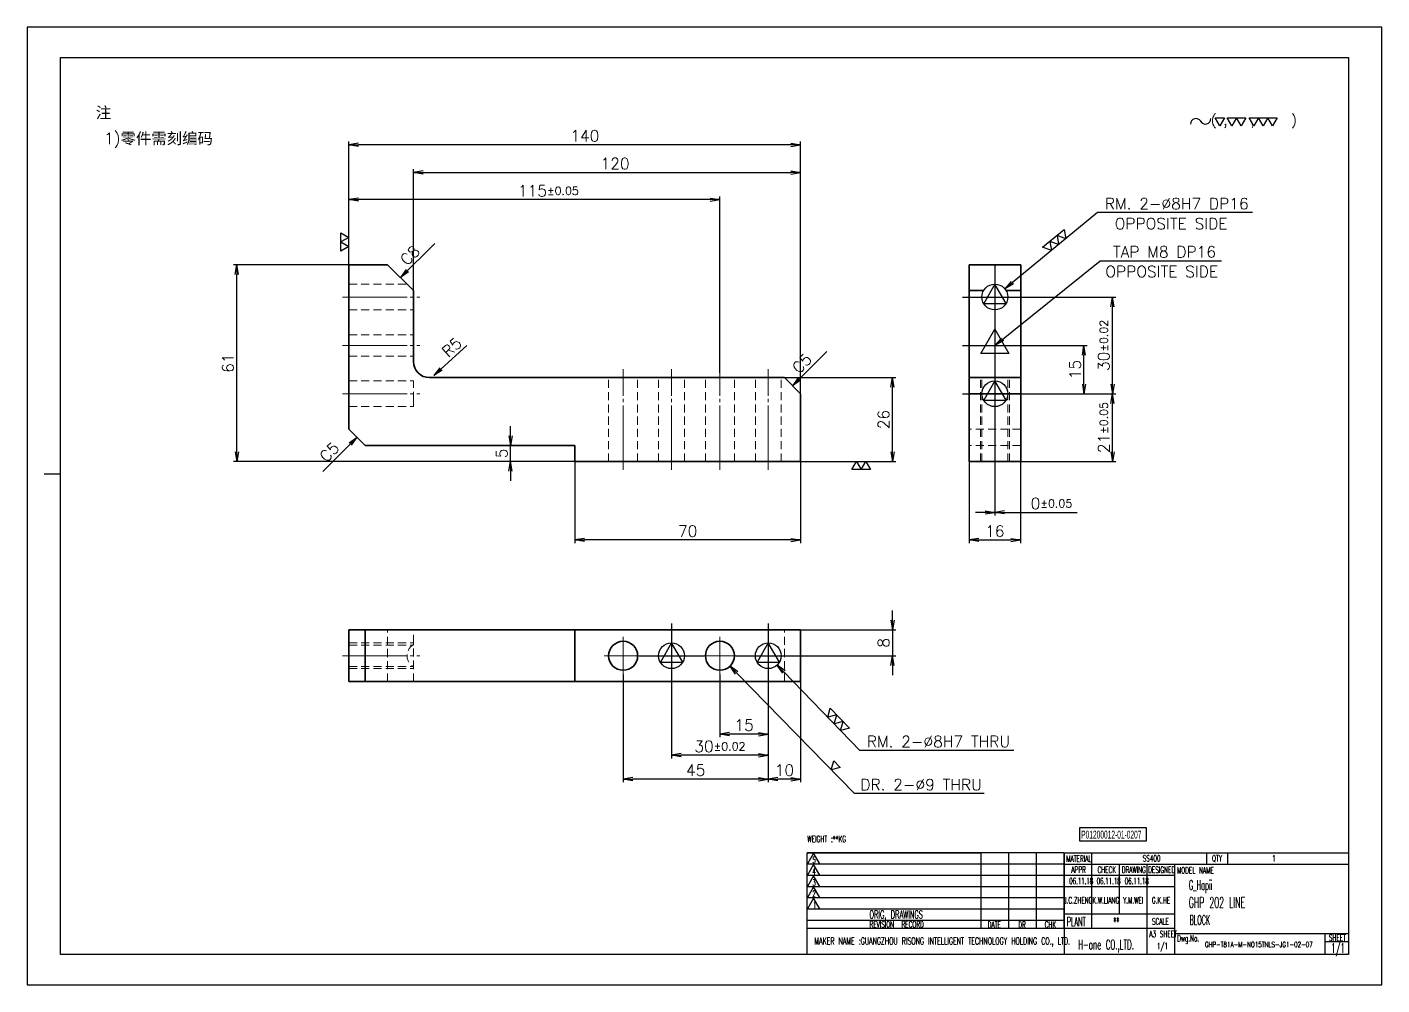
# Model space of a CAD drawing. Header units: millimetres. Extents: x 5606 to 13175, y -3239 to -2051.
# Drawn here: x 9749.1 to 10169.1, y -3239.2 to -2942.2 of the extents above; entities that cross this region are included whole.
import ezdxf
from ezdxf.enums import TextEntityAlignment as Align

# ---------------------------------------------------------------- set-up
doc = ezdxf.new("R2010")
doc.units = ezdxf.units.MM
doc.linetypes.add('CENTER-HOKUTO', pattern=[23, 20, -1, 1, -1])
doc.linetypes.add('HIDDEN-HOKUTO', pattern=[3.8, 2.5, -1.3])
doc.layers.add('AM_7', color=2, linetype='CENTER-HOKUTO', lineweight=30)
doc.layers.add('AM_HID', color=1, linetype='HIDDEN-HOKUTO', lineweight=25)
doc.layers.add('title_frame', color=7, linetype='Continuous')
doc.layers.add('word_dim', color=253, linetype='Continuous')
doc.styles.add('MX_NOTE_STANDARD', font='txt.shx', dxfattribs={"bigfont": 'bigfont.shx'})
doc.styles.get("Standard").update_dxf_attribs({"font": 'romans.shx', "bigfont": 'bigfont.shx'})
doc.dimstyles.new('RS1-1', dxfattribs={"dimtxt": 3.5, "dimasz": 3, "dimexe": 1, "dimexo": 0, "dimgap": 1, "dimtad": 3, "dimdsep": 46, "dimtxsty": 'Standard', "dimblk1": 'OPEN', "dimblk2": 'OPEN', "dimsah": 1, "dimcen": 0, "dimclrd": 256, "dimclre": 256, "dimclrt": 3, "dimazin": 2, "dimtfac": 1, "dimtmove": 0, "dimatfit": 3, "dimldrblk": 'OPEN', "dimfxl": 0, "dimtolj": 1, "dimtzin": 0, "dimarcsym": 0})

# ---------------------------------------------------------------- blocks, each defined once
blk = doc.blocks.new('A$C404331B6')
at = {"layer": 'title_frame'}
for p, q in [((0, -31.5), (0, 0)), ((0, 0), (53.9, 0)), ((79.62, 0), (0, 0)), ((53.9, -23.5), (53.9, 0)), ((62.48, -23.5), (62.48, 0)), ((62.48, -23.5), (62.48, 0)), ((71.05, -23.5), (71.05, 0)), ((71.05, -23.5), (71.05, 0)), ((79.62, 0), (79.62, -31.5)), ((79.62, 0), (167.83, 0)), ((88.2, -23.5), (88.2, 0)), ((123.73, 0), (123.73, -3.5)), ((130.3, 0), (130.3, -3.5)), ((53.9, -3.5), (0, -3.5)), ((79.62, -3.5), (0, -3.5)), ((1.98, -0.12), (0.1, -3.45)), ((0.1, -3.45), (3.86, -3.45)), ((1.98, -3.6), (0.1, -6.92)), ((3.86, -3.45), (1.98, -0.12)), ((3.86, -6.92), (1.98, -3.6)), ((79.62, -3.5), (167.83, -3.5)), ((96.78, -18.9), (96.78, -3.5)), ((105.35, -31.5), (105.35, -3.5)), ((113.92, -31.5), (113.92, -3.5)), ((53.9, -7), (0, -7)), ((79.62, -7), (0, -7)), ((0.1, -6.92), (3.86, -6.92)), ((1.98, -7.13), (0.1, -10.45)), ((3.86, -10.45), (1.98, -7.13)), ((113.92, -7), (79.62, -7)), ((53.9, -10.5), (0, -10.5)), ((79.62, -10.5), (0, -10.5)), ((0.1, -10.45), (3.86, -10.45)), ((1.98, -10.54), (0.1, -13.87)), ((3.86, -13.87), (1.98, -10.54)), ((113.92, -10.5), (79.62, -10.5)), ((53.9, -14), (0, -14)), ((79.62, -14), (0, -14)), ((0.1, -13.87), (3.86, -13.87)), ((1.98, -14.07), (0.1, -17.4)), ((3.86, -17.4), (1.98, -14.07)), ((53.9, -17.5), (0, -17.5)), ((79.62, -17.5), (0, -17.5)), ((53.9, -21), (0, -21)), ((79.62, -21), (0, -21)), ((0.1, -17.4), (3.86, -17.4)), ((79.62, -18.9), (113.92, -18.9)), ((79.62, -23.5), (0, -23.5)), ((113.92, -23.5), (79.62, -23.5)), ((113.92, -25), (167.83, -25)), ((160.48, -25), (160.48, -31.5)), ((160.48, -27.5), (167.83, -27.5)), ((167.83, -31.5), (0, -31.5))]:
    blk.add_line(p, q, dxfattribs=at)
at = {"layer": 'title_frame', "color": 3, "style": 'MX_NOTE_STANDARD', "width": 0.5341}
for s, height, p in [('5', 1.92, (1.59, -3.22)), ('MATERIAL', 1.973, (80.3, -2.79)), ('QTY', 1.973, (125.5, -2.7)), ('4', 1.92, (1.59, -6.7)), ('3', 1.92, (1.59, -10.23)), ('APPR', 1.973, (81.89, -6.26)), ('CHECK', 1.973, (89.99, -6.26)), ('DRAWING', 1.973, (97.51, -6.26)), ('DESIGNED', 1.973, (105.7, -6.26)), ('MODEL NAME', 1.973, (114.63, -6.41)), ('2', 1.92, (1.59, -13.64)), ('1', 1.92, (1.78, -17.17)), ('ORIG, DRAWINGS', 2.4112, (19.27, -20.34)), ('PLANT', 2.74, (80.46, -22.73)), ('SCALE', 1.973, (106.88, -22.28)), ('REVISION  RECORD', 1.9728, (19.32, -23.18)), ('DATE', 1.973, (55.94, -23.26)), ('DR', 1.973, (65.43, -23.27)), ('CHK', 1.973, (73.61, -23.23)), ('MAKER NAME :GUANGZHOU RISONG INTELLIGENT TECHNOLOGY HOLDING CO., LTD.', 2.16, (2.22, -28.43)), ('Dwg.No.', 1.973, (114.71, -27.52)), ('SHEET', 1.973, (161.71, -27.29))]:
    blk.add_text(s, height=height, dxfattribs=at).set_placement(p)
blk = doc.blocks.new('shiage0')
at = {"layer": 'word_dim', "color": 3, "linetype": 'Continuous'}
for centre, start, end in [((1.69, 0), 30, 180), ((4.61, 1.69), 210, 0)]:
    blk.add_arc(centre, 1.69, start, end, dxfattribs=at)
blk = doc.blocks.new('10')
at = {"layer": 'title_frame', "color": 3, "linetype": 'Continuous'}
for points in [[(9.63, 2.65), (8.18, 5.15), (11.07, 5.15)], [(13.31, 2.65), (11.86, 5.15), (17.64, 5.15), (16.2, 2.65), (14.75, 5.15)], [(20.17, 2.65), (18.73, 5.15), (27.4, 5.15), (25.95, 2.65), (24.51, 5.15), (23.06, 2.65), (21.62, 5.15)]]:
    blk.add_lwpolyline(points, close=True, dxfattribs=at)
blk.add_blockref('shiage0', (0.52, 3.24), dxfattribs=at)
blk.add_text('( ,   ,     )', height=3, dxfattribs=at).set_placement((6.84, 2.97))
blk = doc.blocks.new('_Open')
at = {"color": 0, "lineweight": -2}
for p, q in [((-1, 0.17), (0, 0)), ((-1, -0.17), (0, 0)), ((0, 0), (-1, 0))]:
    blk.add_line(p, q, dxfattribs=at)
blk = doc.blocks.new('*D151')
at = {"layer": 'DEFPOINTS', "color": 0, "linetype": 'Continuous', "ltscale": 2}
for p in [(9983.91, -3050.89), (10017.42, -3050.89), (9988.91, -3076.89)]:
    blk.add_point(p, dxfattribs=at)
at = {"layer": 'word_dim', "linetype": 'Continuous', "lineweight": -2, "ltscale": 2}
for p, q in [((9983.91, -3050.89), (10018.42, -3050.89)), ((10017.42, -3073.89), (10017.42, -3053.89)), ((9988.91, -3076.89), (10018.42, -3076.89))]:
    blk.add_line(p, q, dxfattribs=at)
at = {"layer": 'word_dim', "linetype": 'Continuous', "lineweight": -2, "ltscale": 2, "xscale": 3, "yscale": 3, "zscale": 3}
for p, rotation in [((10017.42, -3050.89), 90), ((10017.42, -3076.89), 270)]:
    blk.add_blockref('_Open', p, dxfattribs=dict(at, rotation=rotation))
at = {"layer": 'word_dim', "color": 3, "linetype": 'Continuous', "ltscale": 2, "insert": (10014.67, -3063.89), "char_height": 3.5, "attachment_point": 5, "rotation": 90}
blk.add_mtext('\\A1;26', dxfattribs=at)
blk = doc.blocks.new('*D152')
at = {"layer": 'DEFPOINTS', "color": 0, "linetype": 'Continuous', "ltscale": 2}
for p in [(9918.91, -3076.89), (9988.91, -3076.89), (9918.91, -3101.23)]:
    blk.add_point(p, dxfattribs=at)
at = {"layer": 'word_dim', "linetype": 'Continuous', "lineweight": -2, "ltscale": 2}
for p, q in [((9918.91, -3076.89), (9918.91, -3102.23)), ((9988.91, -3076.89), (9988.91, -3102.23)), ((9985.91, -3101.23), (9921.91, -3101.23))]:
    blk.add_line(p, q, dxfattribs=at)
at = {"layer": 'word_dim', "linetype": 'Continuous', "lineweight": -2, "ltscale": 2, "xscale": 3, "yscale": 3, "zscale": 3, "rotation": 180}
blk.add_blockref('_Open', (9918.91, -3101.23), dxfattribs=at)
at = {"layer": 'word_dim', "linetype": 'Continuous', "lineweight": -2, "ltscale": 2, "xscale": 3, "yscale": 3, "zscale": 3}
blk.add_blockref('_Open', (9988.91, -3101.23), dxfattribs=at)
at = {"layer": 'word_dim', "color": 3, "linetype": 'Continuous', "ltscale": 2, "insert": (9953.91, -3098.48), "char_height": 3.5, "attachment_point": 5}
blk.add_mtext('\\A1;70', dxfattribs=at)
blk = doc.blocks.new('*D153')
at = {"layer": 'DEFPOINTS', "color": 0, "linetype": 'Continuous', "ltscale": 2}
for p in [(9848.91, -2978.67), (9848.91, -3015.89), (9988.91, -3055.89)]:
    blk.add_point(p, dxfattribs=at)
at = {"layer": 'word_dim', "linetype": 'Continuous', "lineweight": -2, "ltscale": 2}
for p, q in [((9848.91, -3015.89), (9848.91, -2977.67)), ((9988.91, -3055.89), (9988.91, -2977.67)), ((9985.91, -2978.67), (9851.91, -2978.67))]:
    blk.add_line(p, q, dxfattribs=at)
at = {"layer": 'word_dim', "linetype": 'Continuous', "lineweight": -2, "ltscale": 2, "xscale": 3, "yscale": 3, "zscale": 3, "rotation": 180}
blk.add_blockref('_Open', (9848.91, -2978.67), dxfattribs=at)
at = {"layer": 'word_dim', "linetype": 'Continuous', "lineweight": -2, "ltscale": 2, "xscale": 3, "yscale": 3, "zscale": 3}
blk.add_blockref('_Open', (9988.91, -2978.67), dxfattribs=at)
at = {"layer": 'word_dim', "color": 3, "linetype": 'Continuous', "ltscale": 2, "insert": (9922.05, -2975.92), "char_height": 3.5, "attachment_point": 5}
blk.add_mtext('\\A1;140', dxfattribs=at)
blk = doc.blocks.new('*D154')
at = {"layer": 'DEFPOINTS', "color": 0, "linetype": 'Continuous', "ltscale": 2}
for p in [(9988.91, -2987.28), (9868.91, -3023.89), (9988.91, -3055.89)]:
    blk.add_point(p, dxfattribs=at)
at = {"layer": 'word_dim', "linetype": 'Continuous', "lineweight": -2, "ltscale": 2}
for p, q in [((9868.91, -3023.89), (9868.91, -2986.28)), ((9871.91, -2987.28), (9985.91, -2987.28)), ((9988.91, -3055.89), (9988.91, -2986.28))]:
    blk.add_line(p, q, dxfattribs=at)
at = {"layer": 'word_dim', "linetype": 'Continuous', "lineweight": -2, "ltscale": 2, "xscale": 3, "yscale": 3, "zscale": 3, "rotation": 180}
blk.add_blockref('_Open', (9868.91, -2987.28), dxfattribs=at)
at = {"layer": 'word_dim', "linetype": 'Continuous', "lineweight": -2, "ltscale": 2, "xscale": 3, "yscale": 3, "zscale": 3}
blk.add_blockref('_Open', (9988.91, -2987.28), dxfattribs=at)
at = {"layer": 'word_dim', "color": 3, "linetype": 'Continuous', "ltscale": 2, "insert": (9931.41, -2984.53), "char_height": 3.5, "attachment_point": 5}
blk.add_mtext('\\A1;120', dxfattribs=at)
blk = doc.blocks.new('*D155')
at = {"layer": 'DEFPOINTS', "color": 0, "linetype": 'Continuous', "ltscale": 2}
for p in [(9878.91, -3046.89), (9875.21, -3050.25)]:
    blk.add_point(p, dxfattribs=at)
at = {"layer": 'word_dim', "linetype": 'Continuous', "lineweight": -2, "ltscale": 2}
blk.add_line((9885.5, -3040.93), (9877.43, -3048.23), dxfattribs=at)
at = {"layer": 'word_dim', "linetype": 'Continuous', "lineweight": -2, "ltscale": 2, "xscale": 3, "yscale": 3, "zscale": 3, "rotation": 222.1632521330685}
blk.add_blockref('_Open', (9875.21, -3050.25), dxfattribs=at)
at = {"layer": 'word_dim', "color": 3, "linetype": 'Continuous', "ltscale": 2, "insert": (9880.81, -3041.46), "char_height": 3.5, "attachment_point": 5, "rotation": 42.1633}
blk.add_mtext('\\A1;R5', dxfattribs=at)
blk = doc.blocks.new('*D135')
at = {"layer": 'DEFPOINTS', "color": 0, "linetype": 'Continuous', "ltscale": 2}
for p in [(9814.16, -3015.89), (9848.91, -3015.89), (9918.91, -3076.89)]:
    blk.add_point(p, dxfattribs=at)
at = {"layer": 'word_dim', "linetype": 'Continuous', "lineweight": -2, "ltscale": 2}
for p, q in [((9848.91, -3015.89), (9813.16, -3015.89)), ((9814.16, -3073.89), (9814.16, -3018.89)), ((9918.91, -3076.89), (9813.16, -3076.89))]:
    blk.add_line(p, q, dxfattribs=at)
at = {"layer": 'word_dim', "linetype": 'Continuous', "lineweight": -2, "ltscale": 2, "xscale": 3, "yscale": 3, "zscale": 3}
for p, rotation in [((9814.16, -3015.89), 90), ((9814.16, -3076.89), 270)]:
    blk.add_blockref('_Open', p, dxfattribs=dict(at, rotation=rotation))
at = {"layer": 'word_dim', "color": 3, "linetype": 'Continuous', "ltscale": 2, "insert": (9811.41, -3046.39), "char_height": 3.5, "attachment_point": 5, "rotation": 90}
blk.add_mtext('\\A1;61', dxfattribs=at)
blk = doc.blocks.new('*D136')
at = {"layer": 'DEFPOINTS', "color": 0, "linetype": 'Continuous', "ltscale": 2}
for p in [(9899.02, -3071.89), (9918.91, -3071.89), (9918.91, -3076.89)]:
    blk.add_point(p, dxfattribs=at)
at = {"layer": 'word_dim', "linetype": 'Continuous', "lineweight": -2, "ltscale": 2}
for p, q in [((9899.02, -3068.89), (9899.02, -3065.89)), ((9918.91, -3071.89), (9898.02, -3071.89)), ((9899.02, -3076.89), (9899.02, -3071.89)), ((9918.91, -3076.89), (9898.02, -3076.89)), ((9899.02, -3079.89), (9899.02, -3082.89))]:
    blk.add_line(p, q, dxfattribs=at)
at = {"layer": 'word_dim', "linetype": 'Continuous', "lineweight": -2, "ltscale": 2, "xscale": 3, "yscale": 3, "zscale": 3}
for p, rotation in [((9899.02, -3071.89), 270), ((9899.02, -3076.89), 90)]:
    blk.add_blockref('_Open', p, dxfattribs=dict(at, rotation=rotation))
at = {"layer": 'word_dim', "color": 3, "linetype": 'Continuous', "ltscale": 2, "insert": (9896.27, -3074.39), "char_height": 3.5, "attachment_point": 5, "rotation": 90}
blk.add_mtext('\\A1;5', dxfattribs=at)
blk = doc.blocks.new('*D137')
at = {"layer": 'DEFPOINTS', "color": 0, "linetype": 'Continuous', "ltscale": 2}
for p in [(10041.15, -3076.89), (10057.15, -3076.89), (10057.15, -3101.23)]:
    blk.add_point(p, dxfattribs=at)
at = {"layer": 'word_dim', "linetype": 'Continuous', "lineweight": -2, "ltscale": 2}
for p, q in [((10041.15, -3076.89), (10041.15, -3102.23)), ((10057.15, -3076.89), (10057.15, -3102.23)), ((10044.15, -3101.23), (10054.15, -3101.23))]:
    blk.add_line(p, q, dxfattribs=at)
at = {"layer": 'word_dim', "linetype": 'Continuous', "lineweight": -2, "ltscale": 2, "xscale": 3, "yscale": 3, "zscale": 3, "rotation": 180}
blk.add_blockref('_Open', (10041.15, -3101.23), dxfattribs=at)
at = {"layer": 'word_dim', "linetype": 'Continuous', "lineweight": -2, "ltscale": 2, "xscale": 3, "yscale": 3, "zscale": 3}
blk.add_blockref('_Open', (10057.15, -3101.23), dxfattribs=at)
at = {"layer": 'word_dim', "color": 3, "linetype": 'Continuous', "ltscale": 2, "insert": (10049.15, -3098.48), "char_height": 3.5, "attachment_point": 5}
blk.add_mtext('\\A1;16', dxfattribs=at)
blk = doc.blocks.new('MARK_8PIN')
at = {"color": 3, "linetype": 'Continuous'}
blk.add_lwpolyline([(0, 4), (-3.46, -2), (3.46, -2)], close=True, dxfattribs=at)
blk.add_circle((0, 0), 4, dxfattribs=at)
blk = doc.blocks.new('MARK_CENTER')
at = {"color": 2, "linetype": 'CENTER-HOKUTO'}
for p, q in [((0, 10), (0, -10)), ((-10, 0), (10, 0))]:
    blk.add_line(p, q, dxfattribs=at)
blk = doc.blocks.new('*D138')
at = {"layer": 'DEFPOINTS', "color": 0, "linetype": 'Continuous', "ltscale": 2}
for p in [(9988.91, -3129.13), (9988.91, -3137.13), (10017.42, -3137.13)]:
    blk.add_point(p, dxfattribs=at)
at = {"layer": 'word_dim', "linetype": 'Continuous', "lineweight": -2, "ltscale": 2}
for p, q in [((10017.42, -3126.13), (10017.42, -3123.13)), ((9988.91, -3129.13), (10018.42, -3129.13)), ((10017.42, -3129.13), (10017.42, -3137.13)), ((9988.91, -3137.13), (10018.42, -3137.13)), ((10017.42, -3140.13), (10017.42, -3143.13))]:
    blk.add_line(p, q, dxfattribs=at)
at = {"layer": 'word_dim', "linetype": 'Continuous', "lineweight": -2, "ltscale": 2, "xscale": 3, "yscale": 3, "zscale": 3}
for p, rotation in [((10017.42, -3129.13), 270), ((10017.42, -3137.13), 90)]:
    blk.add_blockref('_Open', p, dxfattribs=dict(at, rotation=rotation))
at = {"layer": 'word_dim', "color": 3, "linetype": 'Continuous', "ltscale": 2, "insert": (10014.67, -3133.13), "char_height": 3.5, "attachment_point": 5, "rotation": 90}
blk.add_mtext('\\A1;8', dxfattribs=at)
blk = doc.blocks.new('*D139')
at = {"layer": 'DEFPOINTS', "color": 0, "linetype": 'Continuous', "ltscale": 2}
for p in [(9988.91, -3145.13), (9978.91, -3147.13), (9978.91, -3175.36)]:
    blk.add_point(p, dxfattribs=at)
at = {"layer": 'word_dim', "linetype": 'Continuous', "lineweight": -2, "ltscale": 2}
for p, q in [((9988.91, -3145.13), (9988.91, -3176.36)), ((9978.91, -3147.13), (9978.91, -3176.36)), ((9985.91, -3175.36), (9981.91, -3175.36))]:
    blk.add_line(p, q, dxfattribs=at)
at = {"layer": 'word_dim', "linetype": 'Continuous', "lineweight": -2, "ltscale": 2, "xscale": 3, "yscale": 3, "zscale": 3, "rotation": 180}
blk.add_blockref('_Open', (9978.91, -3175.36), dxfattribs=at)
at = {"layer": 'word_dim', "linetype": 'Continuous', "lineweight": -2, "ltscale": 2, "xscale": 3, "yscale": 3, "zscale": 3}
blk.add_blockref('_Open', (9988.91, -3175.36), dxfattribs=at)
at = {"layer": 'word_dim', "color": 3, "linetype": 'Continuous', "ltscale": 2, "insert": (9983.91, -3172.61), "char_height": 3.5, "attachment_point": 5}
blk.add_mtext('\\A1;10', dxfattribs=at)
blk = doc.blocks.new('*D140')
at = {"layer": 'DEFPOINTS', "color": 0, "linetype": 'Continuous', "ltscale": 2}
for p in [(9948.91, -3147.13), (9978.91, -3147.13), (9948.91, -3167.99)]:
    blk.add_point(p, dxfattribs=at)
at = {"layer": 'word_dim', "linetype": 'Continuous', "lineweight": -2, "ltscale": 2}
for p, q in [((9948.91, -3147.13), (9948.91, -3168.99)), ((9978.91, -3147.13), (9978.91, -3168.99)), ((9975.91, -3167.99), (9951.91, -3167.99))]:
    blk.add_line(p, q, dxfattribs=at)
at = {"layer": 'word_dim', "linetype": 'Continuous', "lineweight": -2, "ltscale": 2, "xscale": 3, "yscale": 3, "zscale": 3, "rotation": 180}
blk.add_blockref('_Open', (9948.91, -3167.99), dxfattribs=at)
at = {"layer": 'word_dim', "linetype": 'Continuous', "lineweight": -2, "ltscale": 2, "xscale": 3, "yscale": 3, "zscale": 3}
blk.add_blockref('_Open', (9978.91, -3167.99), dxfattribs=at)
at = {"layer": 'word_dim', "color": 3, "linetype": 'Continuous', "ltscale": 2, "insert": (9963.91, -3165.24), "char_height": 3.5, "attachment_point": 5}
blk.add_mtext('\\A1;30{\\H0.715x;%%p0.02}', dxfattribs=at)
blk = doc.blocks.new('*D141')
at = {"layer": 'DEFPOINTS', "color": 0, "linetype": 'Continuous', "ltscale": 2}
for p in [(9963.91, -3142.98), (9978.91, -3147.13), (9963.91, -3161.41)]:
    blk.add_point(p, dxfattribs=at)
at = {"layer": 'word_dim', "linetype": 'Continuous', "lineweight": -2, "ltscale": 2}
for p, q in [((9963.91, -3142.98), (9963.91, -3162.41)), ((9978.91, -3147.13), (9978.91, -3162.41)), ((9975.91, -3161.41), (9966.91, -3161.41))]:
    blk.add_line(p, q, dxfattribs=at)
at = {"layer": 'word_dim', "linetype": 'Continuous', "lineweight": -2, "ltscale": 2, "xscale": 3, "yscale": 3, "zscale": 3, "rotation": 180}
blk.add_blockref('_Open', (9963.91, -3161.41), dxfattribs=at)
at = {"layer": 'word_dim', "linetype": 'Continuous', "lineweight": -2, "ltscale": 2, "xscale": 3, "yscale": 3, "zscale": 3}
blk.add_blockref('_Open', (9978.91, -3161.41), dxfattribs=at)
at = {"layer": 'word_dim', "color": 3, "linetype": 'Continuous', "ltscale": 2, "insert": (9971.41, -3158.66), "char_height": 3.5, "attachment_point": 5}
blk.add_mtext('\\A1;15', dxfattribs=at)
blk = doc.blocks.new('*D142')
at = {"layer": 'DEFPOINTS', "color": 0, "linetype": 'Continuous', "ltscale": 2}
for p in [(9933.91, -3142.98), (9978.91, -3147.13), (9933.91, -3175.36)]:
    blk.add_point(p, dxfattribs=at)
at = {"layer": 'word_dim', "linetype": 'Continuous', "lineweight": -2, "ltscale": 2}
for p, q in [((9933.91, -3142.98), (9933.91, -3176.36)), ((9978.91, -3147.13), (9978.91, -3176.36)), ((9975.91, -3175.36), (9936.91, -3175.36))]:
    blk.add_line(p, q, dxfattribs=at)
at = {"layer": 'word_dim', "linetype": 'Continuous', "lineweight": -2, "ltscale": 2, "xscale": 3, "yscale": 3, "zscale": 3, "rotation": 180}
blk.add_blockref('_Open', (9933.91, -3175.36), dxfattribs=at)
at = {"layer": 'word_dim', "linetype": 'Continuous', "lineweight": -2, "ltscale": 2, "xscale": 3, "yscale": 3, "zscale": 3}
blk.add_blockref('_Open', (9978.91, -3175.36), dxfattribs=at)
at = {"layer": 'word_dim', "color": 3, "linetype": 'Continuous', "ltscale": 2, "insert": (9956.41, -3172.61), "char_height": 3.5, "attachment_point": 5}
blk.add_mtext('\\A1;45', dxfattribs=at)
blk = doc.blocks.new('*D143')
at = {"layer": 'DEFPOINTS', "color": 0, "linetype": 'Continuous', "ltscale": 2}
for p in [(9976.13, -3134.26), (9981.69, -3140.01)]:
    blk.add_point(p, dxfattribs=at)
at = {"layer": 'word_dim', "linetype": 'Continuous', "lineweight": -2, "ltscale": 2}
for p, q in [((10007.32, -3166.49), (9983.78, -3142.16)), ((10055.02, -3166.49), (10007.32, -3166.49))]:
    blk.add_line(p, q, dxfattribs=at)
at = {"layer": 'word_dim', "linetype": 'Continuous', "lineweight": -2, "ltscale": 2, "xscale": 3, "yscale": 3, "zscale": 3, "rotation": 134.0529559929678}
blk.add_blockref('_Open', (9981.69, -3140.01), dxfattribs=at)
at = {"layer": 'word_dim', "color": 3, "linetype": 'Continuous', "ltscale": 2, "insert": (10031.67, -3163.74), "char_height": 3.5, "attachment_point": 5}
blk.add_mtext('\\A1;RM. 2-∅8H7 THRU', dxfattribs=at)
blk = doc.blocks.new('shiage3')
at = {"layer": 'word_dim', "color": 3, "linetype": 'Continuous'}
for p, q in [((-1.44, 2.5), (7.22, 2.5)), ((0, 0), (-1.44, 2.5)), ((1.44, 2.5), (0, 0)), ((2.89, 0), (1.44, 2.5)), ((4.33, 2.5), (2.89, 0)), ((5.77, 0), (4.33, 2.5)), ((7.22, 2.5), (5.77, 0))]:
    blk.add_line(p, q, dxfattribs=at)
blk = doc.blocks.new('*D144')
at = {"layer": 'DEFPOINTS', "color": 0, "linetype": 'Continuous', "ltscale": 2}
for p in [(9960.77, -3133.91), (9967.06, -3140.35)]:
    blk.add_point(p, dxfattribs=at)
at = {"layer": 'word_dim', "linetype": 'Continuous', "lineweight": -2, "ltscale": 2}
for p, q in [((10005.67, -3179.85), (9969.16, -3142.49)), ((10045.87, -3179.85), (10005.67, -3179.85))]:
    blk.add_line(p, q, dxfattribs=at)
at = {"layer": 'word_dim', "linetype": 'Continuous', "lineweight": -2, "ltscale": 2, "xscale": 3, "yscale": 3, "zscale": 3, "rotation": 134.3438970497246}
blk.add_blockref('_Open', (9967.06, -3140.35), dxfattribs=at)
at = {"layer": 'word_dim', "color": 3, "linetype": 'Continuous', "ltscale": 2, "insert": (10026.27, -3177.1), "char_height": 3.5, "attachment_point": 5}
blk.add_mtext('\\A1;DR. 2-∅9 THRU', dxfattribs=at)
blk = doc.blocks.new('shiage1')
at = {"layer": 'word_dim', "color": 3, "linetype": 'Continuous'}
for p, q in [((0, 0), (-1.44, 2.5)), ((-1.44, 2.5), (1.44, 2.5)), ((1.44, 2.5), (0, 0))]:
    blk.add_line(p, q, dxfattribs=at)
blk = doc.blocks.new('*D145')
at = {"layer": 'DEFPOINTS', "color": 0, "linetype": 'Continuous', "ltscale": 2}
for p in [(9848.91, -2995.7), (9848.91, -3015.89), (9963.91, -3049.39)]:
    blk.add_point(p, dxfattribs=at)
at = {"layer": 'word_dim', "linetype": 'Continuous', "lineweight": -2, "ltscale": 2}
for p, q in [((9848.91, -3015.89), (9848.91, -2994.7)), ((9960.91, -2995.7), (9851.91, -2995.7)), ((9963.91, -3049.39), (9963.91, -2994.7))]:
    blk.add_line(p, q, dxfattribs=at)
at = {"layer": 'word_dim', "linetype": 'Continuous', "lineweight": -2, "ltscale": 2, "xscale": 3, "yscale": 3, "zscale": 3, "rotation": 180}
blk.add_blockref('_Open', (9848.91, -2995.7), dxfattribs=at)
at = {"layer": 'word_dim', "linetype": 'Continuous', "lineweight": -2, "ltscale": 2, "xscale": 3, "yscale": 3, "zscale": 3}
blk.add_blockref('_Open', (9963.91, -2995.7), dxfattribs=at)
at = {"layer": 'word_dim', "color": 3, "linetype": 'Continuous', "ltscale": 2, "insert": (9910.75, -2992.95), "char_height": 3.5, "attachment_point": 5}
blk.add_mtext('\\A1;115{\\H0.715x;%%p0.05}', dxfattribs=at)
blk = doc.blocks.new('MARK_M8BOLT')
at = {"color": 3, "linetype": 'Continuous'}
for p, q in [((-2.17, -1.25), (0, 2.5)), ((0, 2.5), (2.17, -1.25)), ((2.17, -1.25), (-2.17, -1.25))]:
    blk.add_line(p, q, dxfattribs=at)
blk = doc.blocks.new('*D146')
at = {"layer": 'DEFPOINTS', "color": 0, "linetype": 'Continuous', "ltscale": 2}
for p in [(10059.15, -3055.89), (10085.66, -3055.89), (10057.15, -3076.89)]:
    blk.add_point(p, dxfattribs=at)
at = {"layer": 'word_dim', "linetype": 'Continuous', "lineweight": -2, "ltscale": 2}
for p, q in [((10059.15, -3055.89), (10086.66, -3055.89)), ((10085.66, -3073.89), (10085.66, -3058.89)), ((10057.15, -3076.89), (10086.66, -3076.89))]:
    blk.add_line(p, q, dxfattribs=at)
at = {"layer": 'word_dim', "linetype": 'Continuous', "lineweight": -2, "ltscale": 2, "xscale": 3, "yscale": 3, "zscale": 3}
for p, rotation in [((10085.66, -3055.89), 90), ((10085.66, -3076.89), 270)]:
    blk.add_blockref('_Open', p, dxfattribs=dict(at, rotation=rotation))
at = {"layer": 'word_dim', "color": 3, "linetype": 'Continuous', "ltscale": 2, "insert": (10082.91, -3066.39), "char_height": 3.5, "attachment_point": 5, "rotation": 90}
blk.add_mtext('\\A1;21{\\H0.715x;%%p0.05}', dxfattribs=at)
blk = doc.blocks.new('*D147')
at = {"layer": 'DEFPOINTS', "color": 0, "linetype": 'Continuous', "ltscale": 2}
for p in [(10054.35, -3025.89), (10085.66, -3025.89), (10059.15, -3055.89)]:
    blk.add_point(p, dxfattribs=at)
at = {"layer": 'word_dim', "linetype": 'Continuous', "lineweight": -2, "ltscale": 2}
for p, q in [((10054.35, -3025.89), (10086.66, -3025.89)), ((10085.66, -3052.89), (10085.66, -3028.89)), ((10059.15, -3055.89), (10086.66, -3055.89))]:
    blk.add_line(p, q, dxfattribs=at)
at = {"layer": 'word_dim', "linetype": 'Continuous', "lineweight": -2, "ltscale": 2, "xscale": 3, "yscale": 3, "zscale": 3}
for p, rotation in [((10085.66, -3025.89), 90), ((10085.66, -3055.89), 270)]:
    blk.add_blockref('_Open', p, dxfattribs=dict(at, rotation=rotation))
at = {"layer": 'word_dim', "color": 3, "linetype": 'Continuous', "ltscale": 2, "insert": (10082.91, -3040.89), "char_height": 3.5, "attachment_point": 5, "rotation": 90}
blk.add_mtext('\\A1;30{\\H0.715x;%%p0.02}', dxfattribs=at)
blk = doc.blocks.new('*D148')
at = {"layer": 'DEFPOINTS', "color": 0, "linetype": 'Continuous', "ltscale": 2}
for p in [(10059.15, -3040.89), (10076.78, -3040.89), (10059.15, -3055.89)]:
    blk.add_point(p, dxfattribs=at)
at = {"layer": 'word_dim', "linetype": 'Continuous', "lineweight": -2, "ltscale": 2}
for p, q in [((10059.15, -3040.89), (10077.78, -3040.89)), ((10076.78, -3052.89), (10076.78, -3043.89)), ((10059.15, -3055.89), (10077.78, -3055.89))]:
    blk.add_line(p, q, dxfattribs=at)
at = {"layer": 'word_dim', "linetype": 'Continuous', "lineweight": -2, "ltscale": 2, "xscale": 3, "yscale": 3, "zscale": 3}
for p, rotation in [((10076.78, -3040.89), 90), ((10076.78, -3055.89), 270)]:
    blk.add_blockref('_Open', p, dxfattribs=dict(at, rotation=rotation))
at = {"layer": 'word_dim', "color": 3, "linetype": 'Continuous', "ltscale": 2, "insert": (10074.03, -3048.39), "char_height": 3.5, "attachment_point": 5, "rotation": 90}
blk.add_mtext('\\A1;15', dxfattribs=at)
blk = doc.blocks.new('*D149')
at = {"layer": 'DEFPOINTS', "color": 0, "linetype": 'Continuous', "ltscale": 2}
for p in [(10049.15, -3065.89), (10049.15, -3081.39), (10049.15, -3092.66)]:
    blk.add_point(p, dxfattribs=at)
at = {"layer": 'word_dim', "linetype": 'Continuous', "lineweight": -2, "ltscale": 2}
for p, q in [((10049.15, -3065.89), (10049.15, -3093.66)), ((10049.15, -3081.39), (10049.15, -3093.66)), ((10046.15, -3092.66), (10043.15, -3092.66)), ((10052.15, -3092.66), (10074.66, -3092.66))]:
    blk.add_line(p, q, dxfattribs=at)
at = {"layer": 'word_dim', "linetype": 'Continuous', "lineweight": -2, "ltscale": 2, "xscale": 3, "yscale": 3, "zscale": 3}
blk.add_blockref('_Open', (10049.15, -3092.66), dxfattribs=at)
at = {"layer": 'word_dim', "linetype": 'Continuous', "lineweight": -2, "ltscale": 2, "xscale": 3, "yscale": 3, "zscale": 3, "rotation": 180}
blk.add_blockref('_Open', (10049.15, -3092.66), dxfattribs=at)
at = {"layer": 'word_dim', "color": 3, "linetype": 'Continuous', "ltscale": 2, "insert": (10066.7, -3089.91), "char_height": 3.5, "attachment_point": 5}
blk.add_mtext('\\A1;0{\\H0.715x;%%p0.05}', dxfattribs=at)
blk = doc.blocks.new('*D150')
at = {"layer": 'DEFPOINTS', "color": 0, "linetype": 'Continuous', "ltscale": 2}
for p in [(10052.24, -3023.35), (10046.06, -3028.43)]:
    blk.add_point(p, dxfattribs=at)
at = {"layer": 'word_dim', "linetype": 'Continuous', "lineweight": -2, "ltscale": 2}
for p, q in [((10081.02, -2999.69), (10054.56, -3021.45)), ((10129.06, -2999.69), (10081.02, -2999.69))]:
    blk.add_line(p, q, dxfattribs=at)
at = {"layer": 'word_dim', "linetype": 'Continuous', "lineweight": -2, "ltscale": 2, "xscale": 3, "yscale": 3, "zscale": 3, "rotation": 219.4232451876811}
blk.add_blockref('_Open', (10052.24, -3023.35), dxfattribs=at)
at = {"layer": 'word_dim', "color": 3, "linetype": 'Continuous', "ltscale": 2, "insert": (10105.54, -2996.94), "char_height": 3.5, "attachment_point": 5}
blk.add_mtext('\\A1;RM. 2-∅8H7 DP16', dxfattribs=at)

msp = doc.modelspace()

# ---------------------------------------------------------------- linework, layer by layer
at = {"color": 7, "lineweight": 35, "ltscale": 0.3}
msp.add_line((9848.914, -3015.891), (9860.914, -3015.891), dxfattribs=at)
at = {"color": 7, "lineweight": 35}
for p, q in [((9848.914, -3015.891), (9848.914, -3066.891)), ((9868.914, -3045.891), (9868.914, -3023.891)), ((10041.154, -3045.891), (10041.154, -3023.891)), ((10057.154, -3045.891), (10057.154, -3023.891)), ((9873.914, -3050.891), (9983.914, -3050.891)), ((9988.914, -3076.891), (9988.914, -3055.891)), ((10041.154, -3076.891), (10041.154, -3055.891)), ((10057.154, -3076.891), (10057.154, -3055.891)), ((9853.914, -3071.891), (9918.914, -3071.891)), ((9988.914, -3076.891), (9918.914, -3076.891)), ((9853.914, -3129.131), (9918.914, -3129.131)), ((9988.914, -3129.131), (9918.914, -3129.131)), ((9853.914, -3145.131), (9918.914, -3145.131)), ((9988.914, -3145.131), (9918.914, -3145.131))]:
    msp.add_line(p, q, dxfattribs=at)
at = {"color": 7, "lineweight": 35, "ltscale": 0.282843}
msp.add_line((9860.914, -3015.891), (9868.914, -3023.891), dxfattribs=at)
at = {"color": 7, "lineweight": 35, "ltscale": 0.4}
for p, q in [((10057.154, -3015.891), (10041.154, -3015.891)), ((10057.154, -3050.891), (10041.154, -3050.891)), ((10057.154, -3055.891), (10041.154, -3055.891)), ((10041.154, -3076.891), (10057.154, -3076.891)), ((9848.914, -3145.131), (9848.914, -3129.131)), ((9853.914, -3145.131), (9853.914, -3129.131)), ((9918.914, -3129.131), (9918.914, -3145.131)), ((9988.914, -3129.131), (9988.914, -3145.131))]:
    msp.add_line(p, q, dxfattribs=at)
at = {"color": 7, "lineweight": 35, "ltscale": 0.2}
for p, q in [((10041.154, -3015.891), (10041.154, -3023.891)), ((10057.154, -3015.891), (10057.154, -3023.891))]:
    msp.add_line(p, q, dxfattribs=at)
at = {"color": 7, "lineweight": 35, "ltscale": 0.113397}
for p, q in [((10045.689, -3023.891), (10041.154, -3023.891)), ((10057.154, -3023.891), (10052.618, -3023.891))]:
    msp.add_line(p, q, dxfattribs=at)
at = {"color": 7, "lineweight": 35, "ltscale": 0.125}
for p, q in [((10041.154, -3050.891), (10041.154, -3045.891)), ((10057.154, -3050.891), (10057.154, -3045.891)), ((10041.154, -3055.891), (10041.154, -3050.891)), ((10057.154, -3055.891), (10057.154, -3050.891)), ((9918.914, -3071.891), (9918.914, -3076.891)), ((9853.914, -3129.131), (9848.914, -3129.131)), ((9853.914, -3145.131), (9848.914, -3145.131))]:
    msp.add_line(p, q, dxfattribs=at)
at = {"color": 7, "lineweight": 35, "ltscale": 0.176777}
for p, q in [((9988.914, -3055.891), (9983.914, -3050.891)), ((9853.914, -3071.891), (9848.914, -3066.891))]:
    msp.add_line(p, q, dxfattribs=at)
at = {"color": 7, "lineweight": 35}
for centre in [(9933.914, -3137.131), (9963.914, -3137.131)]:
    msp.add_circle(centre, 4.5, dxfattribs=at)
msp.add_arc((9873.914, -3045.891), 5, 180.00001, 270, dxfattribs=at)
at = {"layer": 'AM_7', "color": 2, "lineweight": 13}
for p, q in [((9846.914, -3025.891), (9870.914, -3025.891)), ((9846.914, -3040.891), (9870.914, -3040.891)), ((9933.914, -3079.491), (9933.914, -3048.291)), ((9948.914, -3079.491), (9948.914, -3048.291)), ((9963.914, -3079.491), (9963.914, -3048.291)), ((9978.914, -3079.491), (9978.914, -3048.291)), ((10049.154, -3079.491), (10049.154, -3048.291)), ((10049.154, -3050.691), (10049.154, -3061.091)), ((9846.914, -3055.891), (9870.914, -3055.891)), ((10054.354, -3055.891), (10043.954, -3055.891)), ((9933.914, -3131.281), (9933.914, -3142.981)), ((9963.914, -3131.281), (9963.914, -3142.981)), ((9846.914, -3137.131), (9870.914, -3137.131)), ((9939.764, -3137.131), (9928.063, -3137.131)), ((9969.764, -3137.131), (9958.063, -3137.131))]:
    msp.add_line(p, q, dxfattribs=at)
at = {"layer": 'AM_HID', "color": 1, "lineweight": 13}
for p, q in [((9848.914, -3021.891), (9866.914, -3021.891)), ((9848.914, -3029.891), (9868.914, -3029.891)), ((9848.914, -3037.567), (9868.914, -3037.567)), ((9848.914, -3044.214), (9868.914, -3044.214)), ((9848.914, -3051.891), (9868.914, -3051.891)), ((9868.914, -3057.808), (9868.914, -3051.891)), ((9929.414, -3076.891), (9929.414, -3050.891)), ((9938.414, -3076.891), (9938.414, -3050.891)), ((9944.914, -3076.891), (9944.914, -3050.891)), ((9952.914, -3076.891), (9952.914, -3050.891)), ((9959.414, -3076.891), (9959.414, -3050.891)), ((9968.414, -3076.891), (9968.414, -3050.891)), ((9974.914, -3076.891), (9974.914, -3050.891)), ((9982.914, -3076.891), (9982.914, -3050.891)), ((10044.654, -3076.891), (10044.654, -3050.891)), ((10044.654, -3076.891), (10044.654, -3050.891)), ((10045.154, -3076.891), (10045.154, -3050.891)), ((10045.154, -3076.891), (10045.154, -3050.891)), ((10053.154, -3076.891), (10053.154, -3050.891)), ((10053.154, -3076.891), (10053.154, -3050.891)), ((10053.654, -3076.891), (10053.654, -3050.891)), ((10053.654, -3076.891), (10053.654, -3050.891)), ((9848.914, -3059.891), (9868.914, -3059.891)), ((9868.914, -3059.891), (9868.914, -3057.808)), ((10057.154, -3066.891), (10041.154, -3066.891)), ((10057.154, -3071.891), (10041.154, -3071.891)), ((9848.914, -3133.131), (9868.914, -3133.131)), ((9848.914, -3133.131), (9868.914, -3133.131)), ((9860.914, -3145.131), (9860.914, -3129.131)), ((9868.914, -3133.131), (9868.914, -3129.131)), ((9868.914, -3133.621), (9868.914, -3133.131)), ((9983.914, -3145.131), (9983.914, -3129.131)), ((9848.914, -3133.807), (9868.914, -3133.807)), ((9868.914, -3141.131), (9868.914, -3133.621)), ((9848.914, -3140.454), (9868.914, -3140.454)), ((9848.914, -3141.131), (9868.914, -3141.131)), ((9848.914, -3141.131), (9868.914, -3141.131)), ((9868.914, -3145.131), (9868.914, -3141.131))]:
    msp.add_line(p, q, dxfattribs=at)
msp.add_arc((9870.914, -3137.131), 4, 120.00186, 239.99862, dxfattribs=at)
at = {"layer": 'title_frame'}
for p, q in [((9754.462, -3080.693), (9759.462, -3080.693)), ((10075.509, -3190.42), (10096.037, -3190.42)), ((10075.509, -3194.62), (10075.509, -3190.42)), ((10096.037, -3190.42), (10096.037, -3194.62)), ((10096.037, -3194.62), (10075.509, -3194.62)), ((10070.612, -3198.23), (10070.612, -3201.73)), ((10070.612, -3221.73), (10070.612, -3198.23)), ((10070.612, -3198.23), (10070.612, -3229.73)), ((10158.812, -3229.73), (10104.912, -3229.73)), ((10158.812, -3229.73), (10104.912, -3229.73))]:
    msp.add_line(p, q, dxfattribs=at)
at = {"layer": 'title_frame', "color": 4}
msp.add_lwpolyline([(10169.137, -2942.193), (9749.137, -2942.193), (9749.137, -3239.193), (10169.137, -3239.193)], close=True, dxfattribs=at)
at = {"layer": 'title_frame'}
msp.add_lwpolyline([(9759.462, -2951.655), (10158.812, -2951.655), (10158.812, -3229.73), (9759.462, -3229.73)], close=True, dxfattribs=at)
at = {"layer": 'word_dim', "color": 3, "linetype": 'Continuous', "ltscale": 2}
for points in [[(9848.914, -3010.276), (9846.411, -3011.721), (9846.411, -3005.941), (9848.914, -3007.386), (9846.411, -3008.831)], [(10009.186, -3076.891), (10010.631, -3079.394), (10004.851, -3079.394), (10006.296, -3076.891), (10007.741, -3079.394)]]:
    msp.add_lwpolyline(points, close=True, dxfattribs=at)

# ---------------------------------------------------------------- block references
at = {"layer": 'word_dim', "linetype": 'Continuous', "ltscale": 2}
msp.add_blockref('10', (10109.28, -2975.499), dxfattribs=at)
at = {"layer": 'word_dim', "color": 3, "linetype": 'Continuous', "ltscale": 2}
for name, p, rotation in [('shiage3', (10066.668, -3011.492), 39.42324518767698), ('shiage3', (9997.322, -3156.158), 314.0529559929528), ('shiage1', (9998.446, -3172.464), 314.3438970497188)]:
    msp.add_blockref(name, p, dxfattribs=dict(at, rotation=rotation))
at = {"layer": 'word_dim', "color": 3, "linetype": 'CENTER-HOKUTO', "ltscale": 2}
for p in [(10049.154, -3025.891), (10049.154, -3055.891), (9948.914, -3137.131), (9978.914, -3137.131)]:
    msp.add_blockref('MARK_CENTER', p, dxfattribs=at)
at = {"layer": 'word_dim', "color": 3, "linetype": 'Continuous', "ltscale": 2}
for p in [(10049.154, -3025.891), (10049.154, -3055.891), (9948.914, -3137.131), (9978.914, -3137.131)]:
    msp.add_blockref('MARK_8PIN', p, dxfattribs=at)
at = {"layer": 'word_dim', "color": 2, "linetype": 'CENTER-HOKUTO', "ltscale": 2}
msp.add_blockref('MARK_CENTER', (10049.154, -3040.891), dxfattribs=at)
at = {"layer": 'word_dim', "color": 3, "linetype": 'Continuous', "ltscale": 2, "xscale": 2, "yscale": 2, "zscale": 2}
msp.add_blockref('MARK_M8BOLT', (10049.154, -3040.891), dxfattribs=at)
at = {"layer": 'word_dim', "ltscale": 2}
msp.add_blockref('A$C404331B6', (9990.987, -3198.23), dxfattribs=at)

# ---------------------------------------------------------------- texts
at = {"ltscale": 2, "char_height": 3.5, "attachment_point": 1}
for s, insert, width in [('{\\fSimSun|b0|i0|c134|p2;\\C3;注}', (9770.429, -2966.95), 10.36469), ('{\\Fromans,bigfont|c134;\\C3;1)\\fSimSun|b0|i0|c134|p2;零件需刻编码}', (9772.994, -2974.957), 96.90613)]:
    msp.add_mtext(s, dxfattribs=dict(at, insert=insert, width=width))
at = {"linetype": 'Continuous', "insert": (10109.289, -3208.71), "char_height": 3, "width": 50.9, "attachment_point": 4}
msp.add_mtext('{\\W0.5;\\C3;G_Hapii }', dxfattribs=at)
at = {"color": 3, "linetype": 'Continuous', "insert": (10114.245, -3225.868), "char_height": 1.6, "width": 37.13137, "attachment_point": 1}
msp.add_mtext('{\\W0.65;GHP-T81A-M-NO15TNLS-JG1-02-07}', dxfattribs=at)
at = {"layer": 'title_frame', "color": 3, "style": 'MX_NOTE_STANDARD'}
for s, height, width, p in [('WEIGHT :**KG ', 1.96, 0.545, (9991.011, -3194.914)), ('SS400', 1.9728, 0.5341, (10094.986, -3200.932)), ('1', 1.973, 0.5341, (10135.113, -3200.932)), ('06.11.18', 1.9, 0.5341, (10072.199, -3207.906)), ('06.11.18', 1.9, 0.5341, (10080.711, -3207.906)), ('06.11.18', 1.9, 0.5341, (10089.428, -3207.906)), ('GHP 202 LINE', 3.3, 0.5341, (10109.251, -3215.279)), ('**', 2.74, 0.5341, (10085.805, -3220.961)), ('BLOCK', 2.94, 0.5, (10109.499, -3220.543)), ('H-one CO.,LTD.', 3, 0.5341, (10074.968, -3228.181)), ('A3 SHEET', 1.9728, 0.5341, (10097.042, -3224.407)), ('1/1', 1.9728, 0.5341, (10099.394, -3228.161)), ('1/1', 3, 0.5341, (10153.419, -3229.255))]:
    msp.add_text(s, height=height, dxfattribs=dict(at, width=width)).set_placement(p)
at = {"layer": 'title_frame', "color": 3, "style": 'MX_NOTE_STANDARD', "width": 0.5341}
for s, p in [('J.C.ZHENG', (10074.944, -3214.524)), ('K.W.LIANG', (10083.539, -3214.545)), ('Y.M.WEI', (10092.019, -3214.542)), ('G.K.HE', (10100.689, -3214.545))]:
    msp.add_text(s, height=1.9728, dxfattribs=at).set_placement(p, align=Align.BOTTOM_CENTER)
at = {"layer": 'title_frame', "color": 3, "insert": (10075.922, -3191.376), "char_height": 2.45, "width": 4.1107, "attachment_point": 1, "style": 'MX_NOTE_STANDARD'}
msp.add_mtext('{\\f3 of 9 Barcode|b0|i0|c0|p82;\\W0.5;P01200012-01-0207}', dxfattribs=at)
at = {"layer": 'word_dim', "color": 3, "linetype": 'Continuous', "ltscale": 2}
for s, p in [('C8', (9866.914, -3016.391)), ('C5', (9988.414, -3049.891)), ('C5', (9841.914, -3077.391))]:
    msp.add_text(s, height=3.5, rotation=45, dxfattribs=at).set_placement(p)
at = {"layer": 'word_dim', "linetype": 'Continuous', "ltscale": 2, "char_height": 3.5, "width": 42.5417, "attachment_point": 1}
for insert in [(10086.318, -3001.404), (10083.407, -3016.261)]:
    msp.add_mtext('{\\C3;OPPOSITE SIDE}', dxfattribs=dict(at, insert=insert))
at = {"layer": 'word_dim', "color": 3, "linetype": 'Continuous', "ltscale": 2, "insert": (10085.752, -3013.646), "char_height": 3.5, "attachment_point": 7}
msp.add_mtext('TAP M8 DP16', dxfattribs=at)

# ---------------------------------------------------------------- dimensions: what is measured, and where the dimension line sits
at = {"layer": 'word_dim', "linetype": 'Continuous', "ltscale": 2}
for base, p1, p2, picture, middle in [((9848.914, -2978.674), (9988.914, -3055.891), (9848.914, -3015.891), '*D153', (9922.052, -2978.674)), ((9988.914, -2987.276), (9868.914, -3023.891), (9988.914, -3055.891), '*D154', (9931.414, -2987.276))]:
    dim = msp.add_linear_dim(base=base, p1=p1, p2=p2, dimstyle='RS1-1', dxfattribs=at)
    dim.commit()
    dim.dimension.update_dxf_attribs({"geometry": picture, "text_midpoint": middle, "dimtype": 160})
for p1, p2, text, picture, middle in [((10046.064, -3028.431), (10052.243, -3023.351), 'RM. 2-<>H7 DP16', '*D150', (10105.54, -2999.691)), ((9960.768, -3133.913), (9967.059, -3140.349), 'DR. 2-<> THRU', '*D144', (10026.266, -3179.851)), ((9976.132, -3134.256), (9981.695, -3140.006), 'RM. 2-<>H7 THRU', '*D143', (10031.669, -3166.491))]:
    dim = msp.add_diameter_dim_2p(p1=p1, p2=p2, text=text, dimstyle='RS1-1', override={"dimtoh": 1, "dimtofl": 0}, dxfattribs=at)
    dim.commit()
    dim.dimension.update_dxf_attribs({"geometry": picture, "text_midpoint": middle, "dimtype": 163})
for base, p1, p2, picture, middle in [((9848.914, -2995.698), (9963.914, -3049.391), (9848.914, -3015.891), '*D145', (9910.755, -2995.698)), ((10049.153564461, -3092.659680479), (10049.153564461, -3065.890764459), (10049.153564461, -3081.390764459), '*D149', (10066.699218664, -3092.659680479))]:
    dim = msp.add_linear_dim(base=base, p1=p1, p2=p2, text='<>{\\H0.715x;%%p0.05}', dimstyle='RS1-1', dxfattribs=at)
    dim.commit()
    dim.dimension.update_dxf_attribs({"geometry": picture, "text_midpoint": middle, "dimtype": 160})
for base, p1, p2, picture, middle in [((9814.162, -3015.891), (9918.914, -3076.891), (9848.914, -3015.891), '*D135', (9811.412, -3046.391)), ((10076.781, -3040.891), (10059.154, -3055.891), (10059.154, -3040.891), '*D148', (10074.031, -3048.391)), ((10017.424, -3050.891), (9988.914, -3076.891), (9983.914, -3050.891), '*D151', (10014.674, -3063.891)), ((9899.022, -3071.891), (9918.914, -3076.891), (9918.914, -3071.891), '*D136', (9896.272, -3074.391)), ((10017.424, -3137.131), (9988.914, -3129.131), (9988.914, -3137.131), '*D138', (10014.674, -3133.131))]:
    dim = msp.add_linear_dim(base=base, p1=p1, p2=p2, angle=90, dimstyle='RS1-1', dxfattribs=at)
    dim.commit()
    dim.dimension.update_dxf_attribs({"geometry": picture, "text_midpoint": middle})
for base, p1, p2, text, picture, middle in [((10085.664, -3025.891), (10059.154, -3055.891), (10054.354, -3025.891), '<>{\\H0.715x;%%p0.02}', '*D147', (10082.914, -3040.891)), ((10085.664, -3055.891), (10057.154, -3076.891), (10059.154, -3055.891), '<>{\\H0.715x;%%p0.05}', '*D146', (10082.914, -3066.391))]:
    dim = msp.add_linear_dim(base=base, p1=p1, p2=p2, angle=90, text=text, dimstyle='RS1-1', dxfattribs=at)
    dim.commit()
    dim.dimension.update_dxf_attribs({"geometry": picture, "text_midpoint": middle})
dim = msp.add_radius_dim(center=(9878.914, -3046.891), mpoint=(9875.207, -3050.247), dimstyle='RS1-1', override={"dimtmove": 1}, dxfattribs=at)
dim.commit()
dim.dimension.update_dxf_attribs({"geometry": '*D155', "text_midpoint": (9882.657, -3043.501), "dimtype": 164})
for base, p1, p2, picture, middle in [((9918.914, -3101.23), (9988.914, -3076.891), (9918.914, -3076.891), '*D152', (9953.914, -3098.48)), ((10057.154, -3101.23), (10041.154, -3076.891), (10057.154, -3076.891), '*D137', (10049.154, -3098.48)), ((9933.914, -3175.357), (9978.914, -3147.131), (9933.914, -3142.981), '*D142', (9956.414, -3172.607)), ((9963.914, -3161.412), (9978.914, -3147.131), (9963.914, -3142.981), '*D141', (9971.414, -3158.662)), ((9978.914, -3175.357), (9988.914, -3145.131), (9978.914, -3147.131), '*D139', (9983.914, -3172.607))]:
    dim = msp.add_linear_dim(base=base, p1=p1, p2=p2, dimstyle='RS1-1', dxfattribs=at)
    dim.commit()
    dim.dimension.update_dxf_attribs({"geometry": picture, "text_midpoint": middle})
dim = msp.add_linear_dim(base=(9948.914, -3167.985), p1=(9978.914, -3147.131), p2=(9948.914, -3147.131), text='<>{\\H0.715x;%%p0.02}', dimstyle='RS1-1', dxfattribs=at)
dim.commit()
dim.dimension.update_dxf_attribs({"geometry": '*D140', "text_midpoint": (9963.914, -3165.235)})

# ---------------------------------------------------------------- leaders
at = {"layer": 'word_dim', "linetype": 'Continuous'}
for points in [[(9864.914, -3019.891), (9875.52, -3009.284)], [(9986.414, -3053.391), (9997.02, -3042.784)], [(9851.414, -3069.391), (9840.807, -3079.997)]]:
    msp.add_leader(points, dimstyle='RS1-1', dxfattribs=at)
at = {"layer": 'word_dim', "linetype": 'Continuous', "ltscale": 2, "annotation_type": 0, "has_hookline": 1, "hookline_direction": 0, "text_width": 33.7}
msp.add_leader([(10049.154, -3040.891), (10081.752, -3014.646), (10084.752, -3014.646)], dimstyle='RS1-1', dxfattribs=at)

doc.saveas('drawing.dxf')
